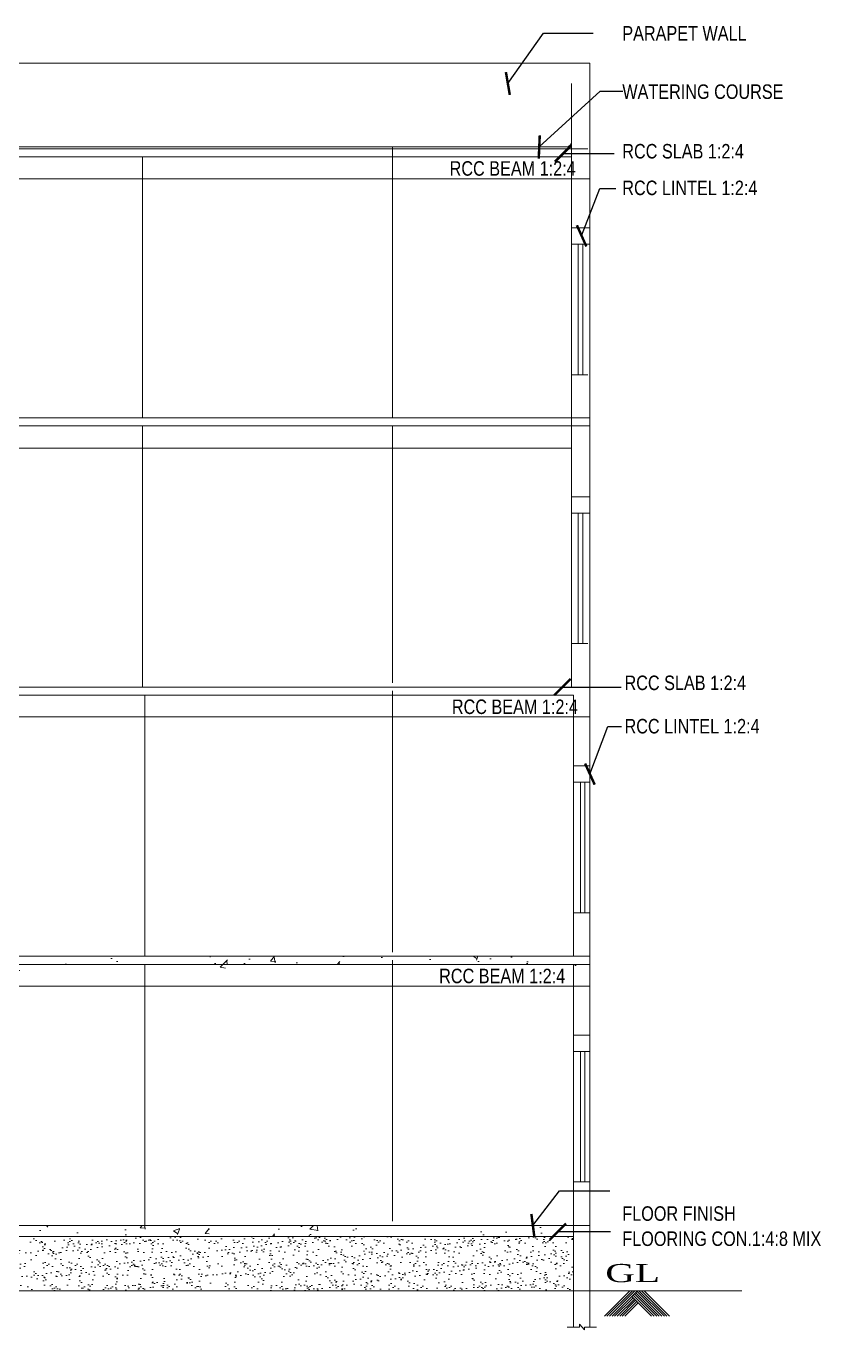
# Model space of a CAD drawing. Header units: metres. Extents: x 43 to 977, y 102 to 459.
# Drawn here: x 526.93 to 538.06, y 327.95 to 346.21 of the extents above; entities that cross this region are included whole.
import ezdxf

# ---------------------------------------------------------------- set-up
doc = ezdxf.new("R2010")
doc.units = ezdxf.units.M
doc.header["$MEASUREMENT"] = 0
doc.layers.get('0').update_dxf_attribs({"lineweight": 0})
for name, color, linetype, lineweight in [('ELEV', 2, 'Continuous', 0), ('ILAND', 7, 'Continuous', 0), ('RTEXT', 4, 'Continuous', 0), ('TE', 9, 'Continuous', 0), ('TEXT', 130, 'Continuous', 0), ('TKT', 3, 'Continuous', 0), ('WALL', 7, 'Continuous', 0)]:
    doc.layers.add(name, color=color, linetype=linetype, lineweight=lineweight)
doc.styles.add('RTEXT', font='arial.ttf', dxfattribs={"width": 0.8, "height": 8})
doc.styles.add('style2', font='romantic.ttf')
doc.styles.add('visa', font='swissc.ttf')
doc.dimstyles.new('Copy of o3 400', dxfattribs={"dimscale": 0.23, "dimtxt": 0.9, "dimasz": 1, "dimexe": 5, "dimexo": 9, "dimgap": 0.23, "dimtad": 0, "dimlfac": 4, "dimzin": 3, "dimdsep": 46, "dimtxsty": 'visa', "dimblk": 'ARCHTICK', "dimcen": 0.09, "dimse1": 1, "dimse2": 1, "dimclrd": 7, "dimclre": 256, "dimclrt": 7, "dimadec": 0, "dimazin": 0, "dimtfac": 0.23, "dimtofl": 0, "dimtmove": 2, "dimatfit": 1, "dimldrblk": 'ARCHTICK', "dimfxl": 0, "dimtolj": 1, "dimtzin": 0, "dimarcsym": 0})
doc.dimstyles.new('o3', dxfattribs={"dimscale": 0.23, "dimtxt": 0.9, "dimasz": 1, "dimexe": 5, "dimexo": 9, "dimgap": 0.23, "dimtad": 0, "dimzin": 3, "dimdsep": 46, "dimtxsty": 'visa', "dimblk": 'ARCHTICK', "dimcen": 0.09, "dimse1": 1, "dimse2": 1, "dimclrd": 7, "dimclre": 256, "dimclrt": 7, "dimadec": 0, "dimazin": 0, "dimtfac": 0.23, "dimtofl": 0, "dimtmove": 2, "dimatfit": 1, "dimldrblk": 'ARCHTICK', "dimfxl": 0, "dimtolj": 1, "dimtzin": 0, "dimarcsym": 0})
pattern_1 = [(37.5, (-21100.50623, 9520.66284), (-0.0079989533, 0.2446698163), [0, -0.193010968, 0, -0.21586753, 0, -0.2063439625]), (7.5, (-21100.50623, 9520.66284), (0.224727839, 0.3583586473), [0, -0.104124338, 0, -0.173963833, 0, -0.0666649725]), (327.5, (-21100.66241, 9520.66284), (0.3954365363, 0.0007185917), [0, -0.06349045, 0, -0.22856562, 0, -0.298405115]), (317.5, (-21100.6624, 9520.66284), (0.381720662, 0.111448033), [0, -0.031745225, 0, -0.149837462, 0, -0.171424215])]

# ---------------------------------------------------------------- blocks, each defined once
blk = doc.blocks.new('SITE_BR')
at = {"layer": 'WALL', "color": 1, "linetype": 'Continuous', "ltscale": 20}
for p, q in [((0, 6.7), (0, -20.1)), ((-6.2, -31.3), (6.2, -20.1)), ((0, -20.1), (6.2, -20.1)), ((0, -31.3), (-6.2, -31.3)), ((0, -58.1), (0, -31.3))]:
    blk.add_line(p, q, dxfattribs=at)
blk = doc.blocks.new('_ArchTick')
at = {"color": 0, "const_width": 0.15}
blk.add_lwpolyline([(-0.5, -0.5), (0.5, 0.5)], dxfattribs=at)
blk = doc.blocks.new('LGL')
at = {"layer": 'ELEV', "linetype": 'Continuous'}
for p, q in [((-75.94, -14.06), (-61.88, 0)), ((-74.53, -14.06), (-60.46, 0)), ((-73.11, -14.06), (-59.05, 0)), ((-71.7, -14.06), (-57.64, 0)), ((-70.29, -14.06), (-60.08, -3.86)), ((-68.87, -14.06), (-59.37, -4.57)), ((-67.46, -14.06), (-58.67, -5.27)), ((-66.04, -14.06), (-57.96, -5.98)), ((-64.63, -14.06), (-57.25, -6.69)), ((-49.88, -14.06), (-60.79, -3.15)), ((-48.46, -14.06), (-60.08, -2.45)), ((-47.05, -14.06), (-59.37, -1.74)), ((-45.63, -14.06), (-58.67, -1.03)), ((-44.22, -14.06), (-57.96, -0.32)), ((-42.81, -14.06), (-56.87, 0)), ((-41.39, -14.06), (-55.46, 0)), ((-39.98, -14.06), (-54.04, 0))]:
    blk.add_line(p, q, dxfattribs=at)
at = {"layer": 'TEXT', "color": 7, "linetype": 'Continuous', "ltscale": 20}
blk.add_line((0, 0), (-76.35, 0), dxfattribs=at)
at = {"layer": 'TEXT', "style": 'style2', "width": 1.5}
blk.add_text('GL', height=10, dxfattribs=at).set_placement((-75.41, 4.76))

msp = doc.modelspace()

# ---------------------------------------------------------------- hatches: boundary and pattern name
at = {"layer": 'ILAND'}
h = msp.add_hatch(dxfattribs=at)
h.set_pattern_fill('AR-CONC', scale=0.126981, style=0)
h.set_pattern_definition([(50, (-21100.5062, 9520.6628), (0.910783435, -0.079683226), [0.095235675, -1.047592425]), (355, (-21100.5062, 9520.6628), (-0.176187692, 0.95514034), [0.07618854, -0.83807394]), (100.4514, (-21100.4303, 9520.6562), (0.73459642, 0.875456535), [0.080937867, -0.890316564]), (46.1842, (-21100.5062, 9520.9168), (1.35519229, -0.210177534), [0.14285351, -1.57138864]), (96.6356, (-21100.3933, 9520.8993), (1.186843115, 1.23694364), [0.121406804, -1.33547463]), (351.1842, (-21100.5062, 9520.9168), (1.18684215, 1.23694457), [0.11428281, -1.25711091]), (21, (-21100.37924, 9520.8533), (0.757957947, -0.51124909), [0.095235675, -1.047592425]), (326, (-21100.3792, 9520.8533), (0.308964, 0.920802054), [0.07618854, -0.83807394]), (71.4514, (-21100.3161, 9520.8107), (1.066922256, 0.409552127), [0.080937867, -0.890316564]), (37.5, (-21100.50623, 9520.66284), (0.0154406937, 0.4227116116), [0, -0.827915468, 0, -0.85077203, 0, -0.841248463]), (7.5, (-21100.50623, 9520.66284), (0.334048066, 0.5008275415), [0, -0.485067038, 0, -0.808868333, 0, -0.320626772]), (327.5, (-21100.7894, 9520.66284), (0.677852534, -0.028640379), [0, -0.31745225, 0, -0.99045102, 0, -1.314252315]), (317.5, (-21100.9164, 9520.66284), (0.740535047, 0.127114208), [0, -0.412687925, 0, -0.657761062, 0, -0.933309615])])
h.paths.add_polyline_path([(527.05553, 333.06864), (529.49356, 333.06864), (529.49356, 332.76389), (529.72213, 332.76389), (529.72213, 333.06864), (534.5982, 333.06864), (534.5982, 332.76389), (534.82676, 332.76389), (534.82676, 333.18293), (522.56041, 333.18293), (522.56041, 333.06864), (526.82696, 333.06864), (526.82696, 332.76389), (527.05553, 332.76389)])
at = {"layer": 'ILAND', "ltscale": 45}
h = msp.add_hatch(dxfattribs=at)
h.set_pattern_fill('AR-SAND', scale=0.126981, style=0)
h.set_pattern_definition([(37.5, (-24369.0212, 10239.47501), (-0.0079989533, 0.2446698163), [0, -0.193010968, 0, -0.21586753, 0, -0.2063439625]), (7.5, (-24369.0212, 10239.475), (0.224727839, 0.3583586473), [0, -0.104124338, 0, -0.173963833, 0, -0.0666649725]), (327.5, (-24369.17738, 10239.47501), (0.3954365363, 0.0007185917), [0, -0.06349045, 0, -0.22856562, 0, -0.298405115]), (317.5, (-24369.17738, 10239.475), (0.3817206618, 0.111448033), [0, -0.031745225, 0, -0.149837462, 0, -0.171424215])])
h.paths.add_polyline_path([(534.5982, 328.49733), (534.5982, 329.25922), (529.72213, 329.25922), (526.35618, 329.25922), (526.35618, 328.49733)])
at = {"layer": 'ILAND'}
h = msp.add_hatch(dxfattribs=at)
h.set_pattern_fill('AR-SAND', scale=0.126981, style=0)
h.set_pattern_definition(pattern_1)
h.paths.add_polyline_path([(529.49356, 328.49733), (529.49356, 329.25922), (527.05553, 329.25922), (527.05553, 328.49733)])
h = msp.add_hatch(dxfattribs=at)
h.set_pattern_fill('AR-SAND', scale=0.126981, style=0)
h.set_pattern_definition(pattern_1)
h.paths.add_polyline_path([(529.72213, 329.25922), (529.72213, 328.49733), (534.5982, 328.49733), (534.5982, 329.25922)])
at = {"layer": 'WALL'}
h = msp.add_hatch(dxfattribs=at)
h.set_pattern_fill('AR-CONC', scale=0.126981, style=0)
h.set_pattern_definition([(50, (-12142.3994, 5436.4742), (0.910783435, -0.079683226), [0.095235675, -1.047592425]), (355, (-12142.3994, 5436.4742), (-0.17618769, 0.95514034), [0.07618854, -0.83807394]), (100.4514, (-12142.3235, 5436.46755), (0.73459642, 0.875456535), [0.08093787, -0.890316564]), (46.1842, (-12142.3994, 5436.7282), (1.35519229, -0.21017753), [0.14285351, -1.57138864]), (96.6356, (-12142.2865, 5436.7106), (1.18684312, 1.23694364), [0.1214068, -1.33547463]), (351.1842, (-12142.3994, 5436.7282), (1.18684215, 1.23694457), [0.11428281, -1.25711091]), (21, (-12142.2724, 5436.6647), (0.757957947, -0.51124909), [0.095235675, -1.047592425]), (326, (-12142.2724, 5436.6647), (0.308964, 0.920802054), [0.07618854, -0.83807394]), (71.4514, (-12142.2093, 5436.6221), (1.066922256, 0.40955213), [0.08093787, -0.890316564]), (37.5, (-12142.3994, 5436.4742), (0.015440694, 0.422711612), [0, -0.827915468, 0, -0.85077203, 0, -0.841248463]), (7.5, (-12142.3994, 5436.4742), (0.334048066, 0.500827541), [0, -0.485067038, 0, -0.808868333, 0, -0.320626772]), (327.5, (-12142.68257, 5436.4742), (0.677852534, -0.028640379), [0, -0.31745225, 0, -0.99045102, 0, -1.314252315]), (317.5, (-12142.80956, 5436.4742), (0.740535047, 0.127114208), [0, -0.412687925, 0, -0.657761062, 0, -0.933309615])])
h.paths.add_polyline_path([(527.05553, 329.41159), (527.05553, 329.25922), (529.49356, 329.25922), (529.49356, 329.41159)])
h = msp.add_hatch(dxfattribs=at)
h.set_pattern_fill('AR-CONC', scale=0.126981, style=0)
h.set_pattern_definition([(50, (-12142.3994, 5436.4742), (0.910783435, -0.079683226), [0.095235675, -1.047592425]), (355, (-12142.3994, 5436.4742), (-0.17618769, 0.95514034), [0.07618854, -0.83807394]), (100.4514, (-12142.3235, 5436.46755), (0.73459642, 0.875456535), [0.08093787, -0.890316564]), (46.1842, (-12142.3994, 5436.7282), (1.35519229, -0.21017753), [0.14285351, -1.57138864]), (96.6356, (-12142.2865, 5436.7106), (1.18684312, 1.23694364), [0.1214068, -1.33547463]), (351.1842, (-12142.3994, 5436.7282), (1.18684215, 1.23694457), [0.11428281, -1.25711091]), (21, (-12142.2724, 5436.6647), (0.757957947, -0.51124909), [0.095235675, -1.047592425]), (326, (-12142.2724, 5436.6647), (0.308964, 0.920802054), [0.07618854, -0.83807394]), (71.4514, (-12142.2093, 5436.6221), (1.066922256, 0.40955213), [0.08093787, -0.890316564]), (37.5, (-12142.3994, 5436.4742), (0.015440694, 0.422711612), [0, -0.827915468, 0, -0.85077203, 0, -0.841248463]), (7.5, (-12142.3994, 5436.4742), (0.334048066, 0.500827541), [0, -0.485067038, 0, -0.808868333, 0, -0.320626772]), (327.5, (-12142.68257, 5436.4742), (0.677852534, -0.028640379), [0, -0.31745225, 0, -0.99045102, 0, -1.314252315]), (317.5, (-12142.80956, 5436.4742), (0.740535047, 0.127114208), [0, -0.412687925, 0, -0.657761062, 0, -0.933309615])])
h.paths.add_polyline_path([(534.5982, 329.25922), (534.5982, 329.41159), (529.72213, 329.41159), (529.72213, 329.25922)])

# ---------------------------------------------------------------- linework, layer by layer
at = {"layer": 'ELEV'}
for p, q in [((472.03426, 344.52099), (530.71675, 344.52099)), ((530.71675, 344.52099), (534.49781, 344.52099))]:
    msp.add_line(p, q, dxfattribs=at)
msp.add_arc((534.48918, 344.60404), 0.0835, 264.069687, 338.852046, dxfattribs=at)
msp.add_arc((534.48918, 344.60404), 0.0835, 264.069687, 338.852046, dxfattribs=at)
at = {"layer": 'TKT', "color": 5}
for p, q in [((528.55801, 340.72426), (528.55801, 344.38131)), ((528.55801, 336.95426), (528.55801, 340.61426)), ((528.58916, 333.18293), (528.58916, 336.83998)), ((532.06183, 333.2423), (532.06183, 336.89935)), ((528.58916, 329.41159), (528.58916, 333.06864)), ((532.06183, 329.47097), (532.06183, 333.12802))]:
    msp.add_line(p, q, dxfattribs=at)
at = {"layer": 'WALL'}
for p, q in [((424.08672, 345.69559), (530.6475, 345.69559)), ((530.6475, 345.69559), (534.82676, 345.69559)), ((413.98376, 344.49559), (534.79562, 344.49559)), ((413.98376, 344.49559), (534.79562, 344.49559)), ((526.32504, 344.38131), (527.02439, 344.38131)), ((526.32504, 344.38131), (527.02439, 344.38131)), ((527.02439, 344.38131), (529.46242, 344.38131)), ((527.02439, 344.38131), (529.46242, 344.38131)), ((527.02439, 344.38131), (529.46242, 344.38131)), ((527.02439, 344.38131), (529.46242, 344.38131)), ((529.46242, 344.38131), (534.56705, 344.38131)), ((529.46242, 344.38131), (534.56705, 344.38131)), ((468.09137, 344.07656), (534.79562, 344.07656)), ((468.09137, 344.07656), (534.82676, 344.07656)), ((414.0149, 340.72426), (534.82676, 340.72426)), ((413.98376, 340.61426), (534.82676, 340.61426)), ((460.84296, 340.30227), (534.56705, 340.30227)), ((414.0149, 336.95426), (534.82676, 336.95426)), ((526.35618, 336.83998), (527.05553, 336.83998)), ((527.05553, 336.83998), (529.49356, 336.83998)), ((527.05553, 336.83998), (529.49356, 336.83998)), ((529.49356, 336.83998), (534.5982, 336.83998)), ((468.12252, 336.53522), (534.82676, 336.53522)), ((414.0149, 333.18293), (534.82676, 333.18293)), ((481.14885, 333.18293), (534.82676, 333.18293)), ((484.00672, 333.18293), (534.82676, 333.18293)), ((524.2849, 333.06864), (527.05553, 333.06864)), ((527.05553, 333.06864), (529.72213, 333.06864)), ((529.72213, 333.06864), (534.82676, 333.06864)), ((414.0149, 332.76389), (534.82676, 332.76389)), ((468.12569, 329.41159), (533.60358, 329.41159)), ((481.14885, 329.41159), (534.82676, 329.41159)), ((526.35618, 329.25922), (533.60358, 329.25922)), ((527.05553, 329.25922), (529.49356, 329.25922)), ((529.72213, 329.25922), (534.5982, 329.25922)), ((410.30835, 328.49733), (536.31007, 328.49733))]:
    msp.add_line(p, q, dxfattribs=at)
at = {"layer": 'WALL', "color": 5}
for p, q in [((534.82676, 327.98796), (534.82676, 345.69559)), ((534.56705, 344.49559), (534.56705, 345.40985)), ((534.56705, 344.49559), (534.56705, 345.40985)), ((532.05858, 344.52528), (532.05858, 340.72426)), ((534.56705, 344.49559), (534.56705, 344.38131)), ((534.56705, 336.95426), (534.56705, 344.38131)), ((534.82676, 343.15934), (534.56705, 343.15934)), ((534.6628, 343.15934), (534.6628, 341.33082)), ((534.72594, 343.15934), (534.72594, 341.33082)), ((534.79562, 341.33082), (534.56705, 341.33082)), ((532.05858, 340.61426), (532.05858, 337.01364)), ((534.82676, 339.39229), (534.56705, 339.39229)), ((534.6628, 339.39229), (534.6628, 337.56377)), ((534.72594, 339.39229), (534.72594, 337.56377)), ((534.79562, 337.56377), (534.56705, 337.56377)), ((534.5982, 333.18293), (534.5982, 336.83998)), ((534.82676, 335.62096), (534.5982, 335.62096)), ((534.69395, 335.62096), (534.69395, 333.79243)), ((534.75708, 335.62096), (534.75708, 333.79243)), ((534.82676, 333.79243), (534.5982, 333.79243)), ((534.5982, 327.98796), (534.5982, 333.06864)), ((534.5982, 331.7593), (534.5982, 333.06864)), ((534.82676, 331.84963), (534.5982, 331.84963)), ((534.69395, 331.84963), (534.69395, 330.0211)), ((534.75708, 331.84963), (534.75708, 330.0211)), ((534.82676, 330.0211), (534.5982, 330.0211))]:
    msp.add_line(p, q, dxfattribs=at)
for points in [[(534.56705, 343.15934), (534.82676, 343.15934), (534.82676, 343.38791), (534.56705, 343.38791)], [(534.56705, 339.39229), (534.82676, 339.39229), (534.82676, 339.62086), (534.56705, 339.62086)], [(534.5982, 335.62096), (534.82676, 335.62096), (534.82676, 335.84953), (534.5982, 335.84953)], [(534.5982, 331.84963), (534.82676, 331.84963), (534.82676, 332.07819), (534.5982, 332.07819)]]:
    msp.add_lwpolyline(points, close=True, dxfattribs=at)

# ---------------------------------------------------------------- block references
at = {"layer": 'WALL', "ltscale": 20, "xscale": 0.02539618, "yscale": 0.02539618, "zscale": 0.02539618}
msp.add_blockref('LGL', (536.95794, 328.49733), dxfattribs=at)
at = {"layer": 'WALL', "color": 5, "xscale": 0.006349045, "yscale": 0.006349045, "zscale": 0.006349045, "rotation": 270}
msp.add_blockref('SITE_BR', (534.87894, 327.98796), dxfattribs=at)

# ---------------------------------------------------------------- texts
at = {"layer": 'RTEXT', "style": 'RTEXT', "width": 0.8}
for s, p in [('PARAPET WALL', (535.28085, 346.01107)), ('WATERING COURSE', (535.28085, 345.194)), ('RCC SLAB 1:2:4', (535.28085, 344.35948)), ('RCC BEAM 1:2:4', (532.86124, 344.1183)), ('RCC BEAM 1:2:4', (532.86124, 344.1183)), ('RCC LINTEL 1:2:4', (535.28085, 343.84607)), ('RCC SLAB 1:2:4', (535.312, 336.91231)), ('RCC BEAM 1:2:4', (532.89238, 336.57697)), ('RCC LINTEL 1:2:4', (535.312, 336.30474)), ('RCC BEAM 1:2:4', (532.71435, 332.80564)), ('FLOOR FINISH', (535.28085, 329.4771)), ('FLOORING CON.1:4:8 MIX', (535.28085, 329.12478))]:
    msp.add_text(s, height=0.2031694, dxfattribs=at).set_placement(p)

# ---------------------------------------------------------------- leaders
at = {"layer": 'TE', "color": 22, "ltscale": 20}
for points in [[(534.02748, 329.41159), (534.40051, 329.89621), (535.1039, 329.89621)], [(534.37678, 329.32558), (535.116, 329.32558)]]:
    msp.add_leader(points, dimstyle='Copy of o3 400', override={"dimgap": 0.23, "dimtad": 0}, dxfattribs=at)
at = {"layer": 'WALL', "ltscale": 20}
for points in [[(533.67691, 345.40985), (534.17535, 346.11426), (534.87086, 346.11426)], [(534.11691, 344.52099), (534.97022, 345.30302), (535.28584, 345.30302)], [(534.45117, 344.42833), (535.16828, 344.42833)], [(534.7109, 343.27532), (534.96505, 343.93765), (535.18987, 343.93765)], [(534.44159, 336.95426), (535.26307, 336.95426)], [(534.82676, 335.73524), (535.07641, 336.40114), (535.26826, 336.40114)]]:
    msp.add_leader(points, dimstyle='o3', override={"dimgap": 0.23, "dimtad": 0}, dxfattribs=at)

doc.saveas('drawing.dxf')
